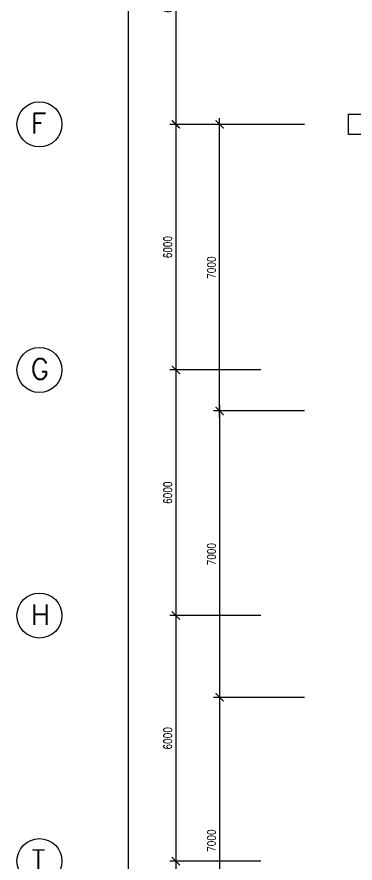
# Model space of a CAD drawing. Extents: x 2687779 to 2997471, y -863049 to -631414.
# Drawn here: x 2742870 to 2751126, y -663655 to -642983 of the extents above; entities that cross this region are included whole.
import ezdxf

# ---------------------------------------------------------------- set-up
doc = ezdxf.new("R2010")
doc.units = 0
doc.header["$LTSCALE"] = 10
doc.header["$MEASUREMENT"] = 0
doc.header["$PDMODE"] = 34
doc.layers.get('0').update_dxf_attribs({"linetype": 'CONTINUOUS'})
doc.layers.get('DEFPOINTS').update_dxf_attribs({"linetype": 'CONTINUOUS'})
for name, color, linetype in [('COL', 3, 'CONTINUOUS'), ('DIM', 7, 'CONTINUOUS'), ('GRID-T', 7, 'CONTINUOUS')]:
    doc.layers.add(name, color=color, linetype=linetype)
doc.styles.add('ROMANS', font='romans.shx', dxfattribs={"width": 0.8, "height": 100})
doc.styles.get("Standard").update_dxf_attribs({"font": 'ROMANS.SHX'})
doc.dimstyles.new('STANDARD$0', dxfattribs={"dimscale": 0, "dimtxt": 8, "dimasz": 6, "dimexe": 1, "dimexo": 1, "dimgap": 3, "dimtad": 1, "dimdec": 0, "dimlfac": -1, "dimrnd": 1, "dimzin": 0, "dimdsep": 46, "dimtxsty": 'Standard', "dimcen": 0, "dimclrd": 5, "dimclre": 250, "dimadec": 0, "dimazin": 0, "dimtfac": 1, "dimtdec": 4, "dimtofl": 0, "dimtmove": 0, "dimatfit": 3, "dimfxl": 1, "dimtolj": 1, "dimtzin": 0, "dimarcsym": 0})

# ---------------------------------------------------------------- blocks, each defined once
blk = doc.blocks.new('_ARCHTICK')
at = {"color": 0, "linetype": 'ByBlock', "const_width": 0.15}
blk.add_lwpolyline([(-0.5, -0.5), (0.5, 0.5)], dxfattribs=at)
blk = doc.blocks.new('*D377')
at = {"layer": 'DEFPOINTS', "color": 0, "transparency": 16777216}
for p in [(2748975, -639608), (2746751, -645608), (2748975, -645608)]:
    blk.add_point(p, dxfattribs=at)
at = {"layer": 'DIM', "color": 7, "lineweight": -2, "transparency": 16777216}
for p, q in [((2746751, -639458), (2746751, -645758)), ((2748825, -639608), (2746601, -639608)), ((2748825, -645608), (2746601, -645608))]:
    blk.add_line(p, q, dxfattribs=at)
at = {"layer": 'DIM', "color": 7, "lineweight": -2, "transparency": 16777216, "xscale": 200, "yscale": 200, "zscale": 200}
for p, rotation in [((2746751, -639608), 90), ((2746751, -645608), 270)]:
    blk.add_blockref('_ARCHTICK', p, dxfattribs=dict(at, rotation=rotation))
at = {"layer": 'DIM', "color": 7, "transparency": 16777216, "insert": (2746551, -642608), "char_height": 200, "attachment_point": 5, "rotation": 90, "style": 'ROMANS'}
blk.add_mtext('\\A1;6000', dxfattribs=at)
blk = doc.blocks.new('*D378')
at = {"layer": 'DEFPOINTS', "color": 0, "transparency": 16777216}
for p in [(2748975, -645608), (2746751, -651608), (2748975, -651608)]:
    blk.add_point(p, dxfattribs=at)
at = {"layer": 'DIM', "color": 7, "lineweight": -2, "transparency": 16777216}
for p, q in [((2746751, -645458), (2746751, -651758)), ((2748825, -645608), (2746601, -645608)), ((2748825, -651608), (2746601, -651608))]:
    blk.add_line(p, q, dxfattribs=at)
at = {"layer": 'DIM', "color": 7, "lineweight": -2, "transparency": 16777216, "xscale": 200, "yscale": 200, "zscale": 200}
for p, rotation in [((2746751, -645608), 90), ((2746751, -651608), 270)]:
    blk.add_blockref('_ARCHTICK', p, dxfattribs=dict(at, rotation=rotation))
at = {"layer": 'DIM', "color": 7, "transparency": 16777216, "insert": (2746551, -648608), "char_height": 200, "attachment_point": 5, "rotation": 90, "style": 'ROMANS'}
blk.add_mtext('\\A1;6000', dxfattribs=at)
blk = doc.blocks.new('*D379')
at = {"layer": 'DEFPOINTS', "color": 0, "transparency": 16777216}
for p in [(2748975, -651608), (2746751, -657608), (2748975, -657608)]:
    blk.add_point(p, dxfattribs=at)
at = {"layer": 'DIM', "color": 7, "lineweight": -2, "transparency": 16777216}
for p, q in [((2746751, -651458), (2746751, -657758)), ((2748825, -651608), (2746601, -651608)), ((2748825, -657608), (2746601, -657608))]:
    blk.add_line(p, q, dxfattribs=at)
at = {"layer": 'DIM', "color": 7, "lineweight": -2, "transparency": 16777216, "xscale": 200, "yscale": 200, "zscale": 200}
for p, rotation in [((2746751, -651608), 90), ((2746751, -657608), 270)]:
    blk.add_blockref('_ARCHTICK', p, dxfattribs=dict(at, rotation=rotation))
at = {"layer": 'DIM', "color": 7, "transparency": 16777216, "insert": (2746551, -654608), "char_height": 200, "attachment_point": 5, "rotation": 90, "style": 'ROMANS'}
blk.add_mtext('\\A1;6000', dxfattribs=at)
blk = doc.blocks.new('*D380')
at = {"layer": 'DEFPOINTS', "color": 0, "transparency": 16777216}
for p in [(2748975, -657608), (2746751, -663608), (2748975, -663608)]:
    blk.add_point(p, dxfattribs=at)
at = {"layer": 'DIM', "color": 7, "lineweight": -2, "transparency": 16777216}
for p, q in [((2746751, -657458), (2746751, -663758)), ((2748825, -657608), (2746601, -657608)), ((2748825, -663608), (2746601, -663608))]:
    blk.add_line(p, q, dxfattribs=at)
at = {"layer": 'DIM', "color": 7, "lineweight": -2, "transparency": 16777216, "xscale": 200, "yscale": 200, "zscale": 200}
for p, rotation in [((2746751, -657608), 90), ((2746751, -663608), 270)]:
    blk.add_blockref('_ARCHTICK', p, dxfattribs=dict(at, rotation=rotation))
at = {"layer": 'DIM', "color": 7, "transparency": 16777216, "insert": (2746551, -660608), "char_height": 200, "attachment_point": 5, "rotation": 90, "style": 'ROMANS'}
blk.add_mtext('\\A1;6000', dxfattribs=at)
blk = doc.blocks.new('*D381')
at = {"layer": 'DEFPOINTS', "color": 0, "transparency": 16777216}
for p in [(2748975, -663608), (2746751, -669608), (2748975, -669608)]:
    blk.add_point(p, dxfattribs=at)
at = {"layer": 'DIM', "color": 7, "lineweight": -2, "transparency": 16777216}
for p, q in [((2746751, -663458), (2746751, -669758)), ((2748825, -663608), (2746601, -663608)), ((2748825, -669608), (2746601, -669608))]:
    blk.add_line(p, q, dxfattribs=at)
at = {"layer": 'DIM', "color": 7, "lineweight": -2, "transparency": 16777216, "xscale": 200, "yscale": 200, "zscale": 200}
for p, rotation in [((2746751, -663608), 90), ((2746751, -669608), 270)]:
    blk.add_blockref('_ARCHTICK', p, dxfattribs=dict(at, rotation=rotation))
at = {"layer": 'DIM', "color": 7, "transparency": 16777216, "insert": (2746551, -666608), "char_height": 200, "attachment_point": 5, "rotation": 90, "style": 'ROMANS'}
blk.add_mtext('\\A1;6000', dxfattribs=at)
blk = doc.blocks.new('*D386')
at = {"layer": 'DEFPOINTS', "color": 0, "transparency": 16777216}
for p in [(2745597, -639608), (2748661, -639608), (2748661, -693608)]:
    blk.add_point(p, dxfattribs=at)
at = {"layer": 'DIM', "color": 7, "lineweight": -2, "transparency": 16777216}
for p, q in [((2745597, -693758), (2745597, -639458)), ((2748511, -639608), (2745447, -639608)), ((2748511, -693608), (2745447, -693608))]:
    blk.add_line(p, q, dxfattribs=at)
at = {"layer": 'DIM', "color": 7, "lineweight": -2, "transparency": 16777216, "xscale": 200, "yscale": 200, "zscale": 200}
for p, rotation in [((2745597, -639608), 90), ((2745597, -693608), 270)]:
    blk.add_blockref('_ARCHTICK', p, dxfattribs=dict(at, rotation=rotation))
at = {"layer": 'DIM', "color": 7, "transparency": 16777216, "insert": (2745397, -666608), "char_height": 200, "attachment_point": 5, "rotation": 90, "style": 'ROMANS'}
blk.add_mtext('\\A1;54000', dxfattribs=at)
blk = doc.blocks.new('*D398')
at = {"layer": 'DEFPOINTS', "color": 0, "transparency": 16777216}
for p in [(2750043, -652608), (2747819, -659608), (2750043, -659608)]:
    blk.add_point(p, dxfattribs=at)
at = {"layer": 'DIM', "color": 7, "lineweight": -2, "transparency": 16777216}
for p, q in [((2747819, -652458), (2747819, -659758)), ((2749893, -652608), (2747669, -652608)), ((2749893, -659608), (2747669, -659608))]:
    blk.add_line(p, q, dxfattribs=at)
at = {"layer": 'DIM', "color": 7, "lineweight": -2, "transparency": 16777216, "xscale": 200, "yscale": 200, "zscale": 200}
for p, rotation in [((2747819, -652608), 90), ((2747819, -659608), 270)]:
    blk.add_blockref('_ARCHTICK', p, dxfattribs=dict(at, rotation=rotation))
at = {"layer": 'DIM', "color": 7, "transparency": 16777216, "insert": (2747619, -656108), "char_height": 200, "attachment_point": 5, "rotation": 90, "style": 'ROMANS'}
blk.add_mtext('\\A1;7000', dxfattribs=at)
blk = doc.blocks.new('*D399')
at = {"layer": 'DEFPOINTS', "color": 0, "transparency": 16777216}
for p in [(2750043, -659608), (2747819, -666608), (2750043, -666608)]:
    blk.add_point(p, dxfattribs=at)
at = {"layer": 'DIM', "color": 7, "lineweight": -2, "transparency": 16777216}
for p, q in [((2749893, -659608), (2747669, -659608)), ((2747819, -659458), (2747819, -666758)), ((2749893, -666608), (2747669, -666608))]:
    blk.add_line(p, q, dxfattribs=at)
at = {"layer": 'DIM', "color": 7, "lineweight": -2, "transparency": 16777216, "xscale": 200, "yscale": 200, "zscale": 200}
for p, rotation in [((2747819, -659608), 90), ((2747819, -666608), 270)]:
    blk.add_blockref('_ARCHTICK', p, dxfattribs=dict(at, rotation=rotation))
at = {"layer": 'DIM', "color": 7, "transparency": 16777216, "insert": (2747619, -663108), "char_height": 200, "attachment_point": 5, "rotation": 90, "style": 'ROMANS'}
blk.add_mtext('\\A1;7000', dxfattribs=at)
blk = doc.blocks.new('*D400')
at = {"layer": 'DEFPOINTS', "color": 0, "transparency": 16777216}
for p in [(2747819, -645608), (2750043, -645608), (2750043, -652608)]:
    blk.add_point(p, dxfattribs=at)
at = {"layer": 'DIM', "color": 7, "lineweight": -2, "transparency": 16777216}
for p, q in [((2747819, -652758), (2747819, -645458)), ((2749893, -645608), (2747669, -645608)), ((2749893, -652608), (2747669, -652608))]:
    blk.add_line(p, q, dxfattribs=at)
at = {"layer": 'DIM', "color": 7, "lineweight": -2, "transparency": 16777216, "xscale": 200, "yscale": 200, "zscale": 200}
for p, rotation in [((2747819, -645608), 90), ((2747819, -652608), 270)]:
    blk.add_blockref('_ARCHTICK', p, dxfattribs=dict(at, rotation=rotation))
at = {"layer": 'DIM', "color": 7, "transparency": 16777216, "insert": (2747619, -649108), "char_height": 200, "attachment_point": 5, "rotation": 90, "style": 'ROMANS'}
blk.add_mtext('\\A1;7000', dxfattribs=at)

msp = doc.modelspace()

# ---------------------------------------------------------------- linework, layer by layer
at = {"layer": 'COL'}
msp.add_lwpolyline([(2750966.3, -645358.2), (2751466.3, -645358.2), (2751466.3, -645858.2), (2750966.3, -645858.2)], close=True, dxfattribs=at)
at = {"layer": 'GRID-T', "color": 3}
msp.add_line((2743247.4, -663333.4), (2743543, -663333.4), dxfattribs=at)
at = {"layer": 'GRID-T', "color": 7}
for centre in [(2743419.5, -645608.2), (2743419.5, -651608.2), (2743419.5, -657608.2), (2743419.5, -663608.2)]:
    msp.add_circle(centre, 550, dxfattribs=at)

# ---------------------------------------------------------------- texts
at = {"layer": 'GRID-T', "color": 3, "style": 'ROMANS'}
for s, p in [('F', (2743204.3, -645833.9)), ('G', (2743204.3, -651833.9)), ('H', (2743204.3, -657833.9)), ('I', (2743301.6, -663833.9))]:
    msp.add_text(s, height=500, dxfattribs=at).set_placement(p)

# ---------------------------------------------------------------- dimensions: what is measured, and where the dimension line sits
at = {"layer": 'DIM'}
for p1, p2, distance, picture, middle in [((2748660.8, -693608.2), (2748660.8, -639608.2), 3063.7, '*D386', (2745397.1, -666608.2)), ((2748974.6, -639608.2), (2748974.6, -645608.2), -2223.9, '*D377', (2746550.7, -642608.2)), ((2748974.6, -645608.2), (2748974.6, -651608.2), -2223.9, '*D378', (2746550.7, -648608.2)), ((2750042.6, -652608.2), (2750042.6, -645608.2), 2223.9, '*D400', (2747618.7, -649108.2)), ((2748974.6, -651608.2), (2748974.6, -657608.2), -2223.9, '*D379', (2746550.7, -654608.2)), ((2750042.6, -652608.2), (2750042.6, -659608.2), -2223.9, '*D398', (2747618.7, -656108.2)), ((2748974.6, -657608.2), (2748974.6, -663608.2), -2223.9, '*D380', (2746550.7, -660608.2)), ((2750042.6, -659608.2), (2750042.6, -666608.2), -2223.9, '*D399', (2747618.7, -663108.2)), ((2748974.6, -663608.2), (2748974.6, -669608.2), -2223.9, '*D381', (2746550.7, -666608.2))]:
    dim = msp.add_aligned_dim(p1=p1, p2=p2, distance=distance, dimstyle='STANDARD$0', override={"dimscale": 100, "dimtxt": 2, "dimasz": 2, "dimexe": 1.5, "dimexo": 1.5, "dimgap": 1, "dimtxsty": 'ROMANS', "dimblk": 'ARCHTICK', "dimdle": 1.5, "dimclrd": 7, "dimclre": 7, "dimclrt": 7, "dimtdec": 0, "dimtmove": 2}, dxfattribs=at)
    dim.commit()
    dim.dimension.update_dxf_attribs({"geometry": picture, "text_midpoint": middle})

doc.saveas('drawing.dxf')
